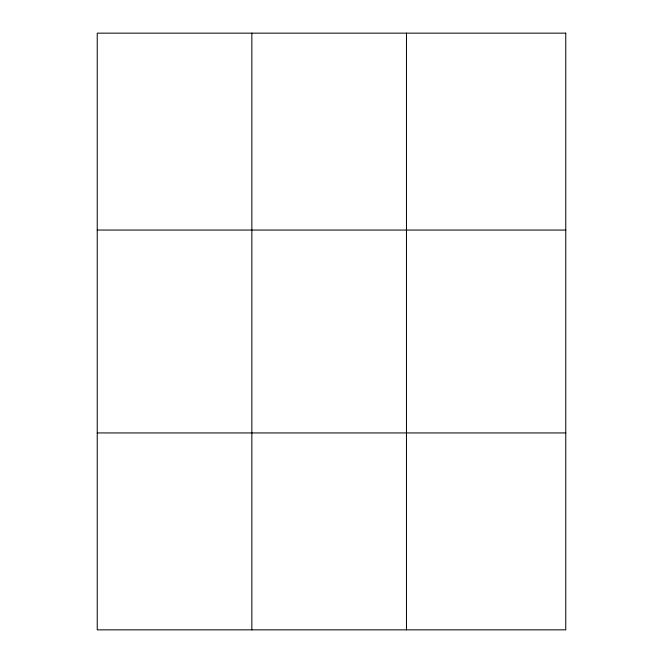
<?xml version="1.0" encoding="UTF-8"?>
<svg xmlns="http://www.w3.org/2000/svg" width="663" height="663" viewBox="0 0 663 663"><rect width="100%" height="100%" fill="white"/><g stroke="black" fill="none" stroke-linecap="round" stroke-linejoin="round"><path stroke-width="0.99" d="M251.849 629.85L251.849 33.15M406.469 629.85L406.469 33.15M97.237 230.061L565.763 230.061M97.237 432.939L565.763 432.939M565.763 33.15L565.763 629.85L97.237 629.85L97.237 33.15L565.763 33.15"/></g></svg>
